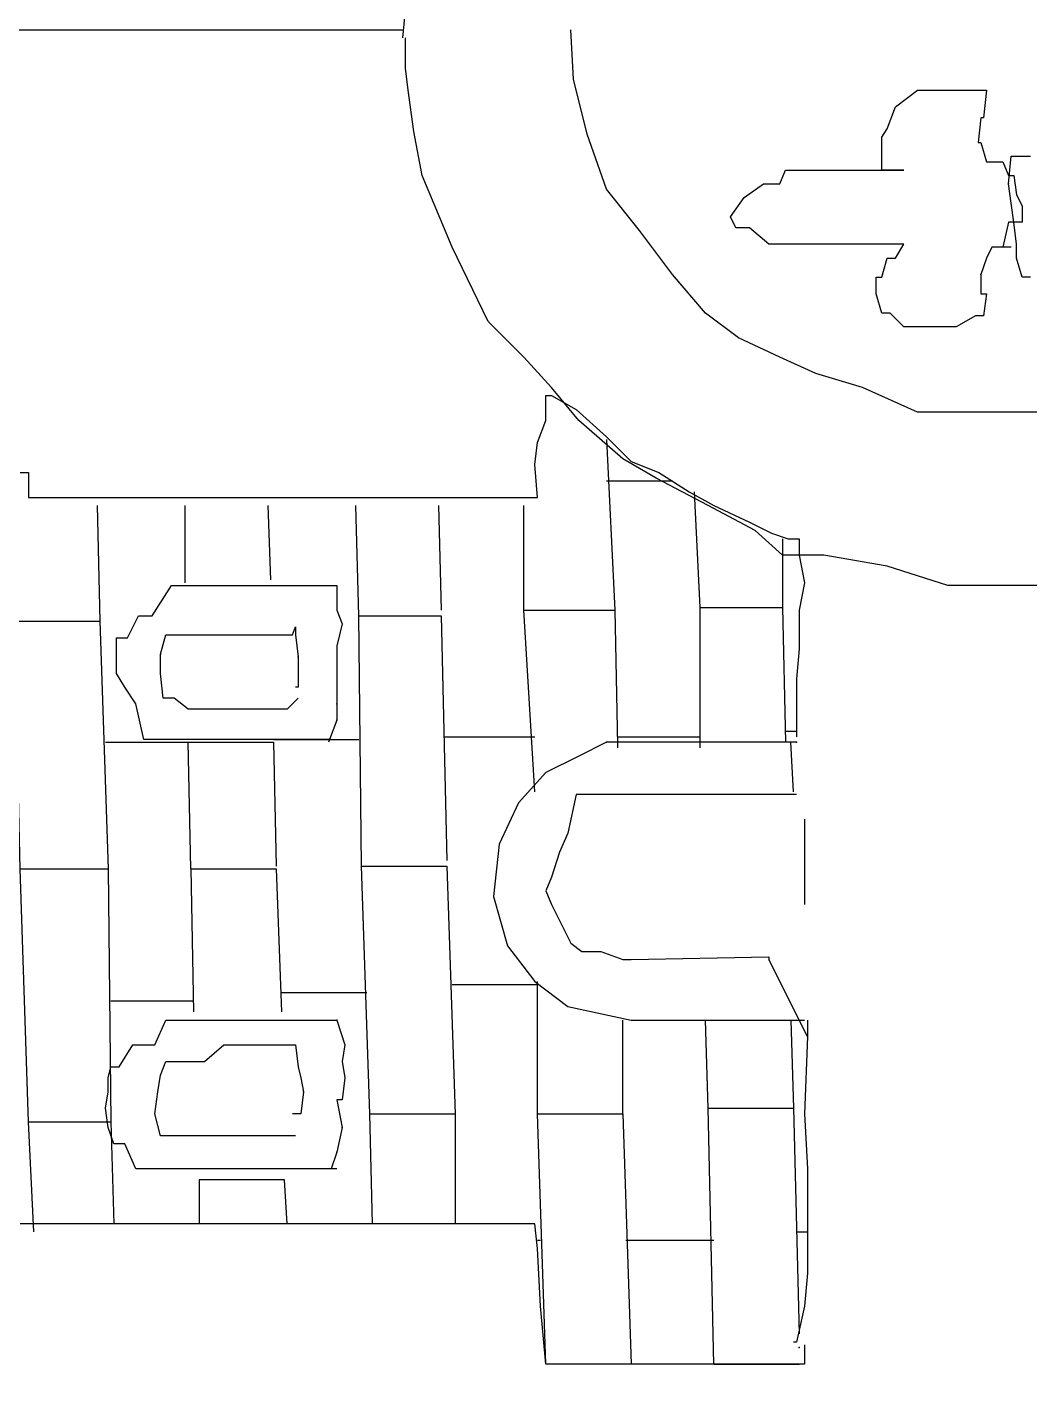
# Model space of a CAD drawing. Extents: x 730654 to 731244, y 4379381 to 4380408.
# Drawn here: x 730688.375 to 730692.015, y 4380237.29 to 4380242.19 of the extents above; entities that cross this region are included whole.
import ezdxf

# ---------------------------------------------------------------- set-up
doc = ezdxf.new("R2010")
doc.units = 0
doc.layers.get('0').update_dxf_attribs({"linetype": 'CONTINUOUS'})

msp = doc.modelspace()

# ---------------------------------------------------------------- linework, layer by layer
at = {"color": 0, "linetype": 'CONTINUOUS'}
for p, q in [((730689.74, 4380242.15), (730689.75, 4380242.25)), ((730689.74, 4380242.15), (730689.75, 4380242.25)), ((730688.19, 4380242.18), (730688.97, 4380242.18)), ((730688.19, 4380242.18), (730688.97, 4380242.18)), ((730688.97, 4380242.18), (730689.59, 4380242.18)), ((730688.97, 4380242.18), (730689.59, 4380242.18)), ((730689.59, 4380242.18), (730689.74, 4380242.18)), ((730689.59, 4380242.18), (730689.74, 4380242.18)), ((730690.36, 4380242), (730690.35, 4380242.18)), ((730690.36, 4380242), (730690.35, 4380242.18)), ((730689.75, 4380242.04), (730689.75, 4380242.15)), ((730689.75, 4380242.04), (730689.75, 4380242.15)), ((730689.76, 4380241.96), (730689.75, 4380242.04)), ((730689.76, 4380241.96), (730689.75, 4380242.04)), ((730689.78, 4380241.81), (730689.76, 4380241.96)), ((730689.78, 4380241.81), (730689.76, 4380241.96)), ((730690.41, 4380241.8), (730690.36, 4380242)), ((730690.41, 4380241.8), (730690.36, 4380242)), ((730691.53, 4380241.9), (730691.61, 4380241.96)), ((730691.53, 4380241.9), (730691.61, 4380241.96)), ((730691.61, 4380241.96), (730691.68, 4380241.96)), ((730691.61, 4380241.96), (730691.68, 4380241.96)), ((730691.68, 4380241.96), (730691.76, 4380241.96)), ((730691.68, 4380241.96), (730691.76, 4380241.96)), ((730691.76, 4380241.96), (730691.81, 4380241.96)), ((730691.76, 4380241.96), (730691.81, 4380241.96)), ((730691.81, 4380241.96), (730691.86, 4380241.96)), ((730691.81, 4380241.96), (730691.86, 4380241.96)), ((730691.86, 4380241.96), (730691.85, 4380241.86)), ((730691.86, 4380241.96), (730691.85, 4380241.86)), ((730691.5, 4380241.82), (730691.53, 4380241.9)), ((730691.5, 4380241.82), (730691.53, 4380241.9)), ((730691.84, 4380241.86), (730691.83, 4380241.77)), ((730691.84, 4380241.86), (730691.83, 4380241.77)), ((730691.85, 4380241.86), (730691.84, 4380241.86)), ((730691.85, 4380241.86), (730691.84, 4380241.86)), ((730689.81, 4380241.65), (730689.78, 4380241.81)), ((730689.81, 4380241.65), (730689.78, 4380241.81)), ((730691.48, 4380241.79), (730691.5, 4380241.82)), ((730691.48, 4380241.79), (730691.5, 4380241.82)), ((730690.48, 4380241.6), (730690.41, 4380241.8)), ((730690.48, 4380241.6), (730690.41, 4380241.8)), ((730691.48, 4380241.67), (730691.48, 4380241.79)), ((730691.48, 4380241.67), (730691.48, 4380241.79)), ((730691.83, 4380241.77), (730691.84, 4380241.77)), ((730691.83, 4380241.77), (730691.84, 4380241.77)), ((730691.84, 4380241.77), (730691.86, 4380241.7)), ((730691.84, 4380241.77), (730691.86, 4380241.7)), ((730691.94, 4380241.62), (730691.95, 4380241.72)), ((730691.94, 4380241.62), (730691.95, 4380241.72)), ((730691.95, 4380241.72), (730691.99, 4380241.72)), ((730691.95, 4380241.72), (730691.99, 4380241.72)), ((730691.99, 4380241.72), (730692.02, 4380241.72)), ((730691.99, 4380241.72), (730692.02, 4380241.72)), ((730691.11, 4380241.62), (730691.13, 4380241.67)), ((730691.11, 4380241.62), (730691.13, 4380241.67)), ((730691.13, 4380241.67), (730691.21, 4380241.67)), ((730691.13, 4380241.67), (730691.21, 4380241.67)), ((730691.21, 4380241.67), (730691.26, 4380241.67)), ((730691.21, 4380241.67), (730691.26, 4380241.67)), ((730691.26, 4380241.67), (730691.35, 4380241.67)), ((730691.26, 4380241.67), (730691.35, 4380241.67)), ((730691.35, 4380241.67), (730691.44, 4380241.67)), ((730691.35, 4380241.67), (730691.44, 4380241.67)), ((730691.44, 4380241.67), (730691.48, 4380241.67)), ((730691.44, 4380241.67), (730691.48, 4380241.67)), ((730691.48, 4380241.67), (730691.52, 4380241.67)), ((730691.52, 4380241.67), (730691.48, 4380241.67)), ((730691.48, 4380241.67), (730691.52, 4380241.67)), ((730691.52, 4380241.67), (730691.48, 4380241.67)), ((730691.52, 4380241.67), (730691.56, 4380241.67)), ((730691.56, 4380241.67), (730691.52, 4380241.67)), ((730691.52, 4380241.67), (730691.56, 4380241.67)), ((730691.56, 4380241.67), (730691.52, 4380241.67)), ((730691.86, 4380241.7), (730691.88, 4380241.7)), ((730691.86, 4380241.7), (730691.88, 4380241.7)), ((730691.88, 4380241.7), (730691.92, 4380241.7)), ((730691.88, 4380241.7), (730691.92, 4380241.7)), ((730691.92, 4380241.7), (730691.94, 4380241.65)), ((730691.92, 4380241.7), (730691.94, 4380241.65)), ((730689.92, 4380241.39), (730689.81, 4380241.65)), ((730689.92, 4380241.39), (730689.81, 4380241.65)), ((730690.98, 4380241.57), (730691.05, 4380241.62)), ((730690.98, 4380241.57), (730691.05, 4380241.62)), ((730691.05, 4380241.62), (730691.11, 4380241.62)), ((730691.05, 4380241.62), (730691.11, 4380241.62)), ((730691.94, 4380241.65), (730691.96, 4380241.65)), ((730691.94, 4380241.65), (730691.96, 4380241.65)), ((730691.95, 4380241.55), (730691.94, 4380241.62)), ((730691.95, 4380241.55), (730691.94, 4380241.62)), ((730691.96, 4380241.65), (730691.97, 4380241.58)), ((730691.96, 4380241.65), (730691.97, 4380241.58)), ((730690.6, 4380241.45), (730690.48, 4380241.6)), ((730690.6, 4380241.45), (730690.48, 4380241.6)), ((730690.93, 4380241.5), (730690.98, 4380241.57)), ((730690.93, 4380241.5), (730690.98, 4380241.57)), ((730691.97, 4380241.58), (730691.99, 4380241.54)), ((730691.97, 4380241.58), (730691.99, 4380241.54)), ((730691.96, 4380241.48), (730691.95, 4380241.55)), ((730691.96, 4380241.48), (730691.95, 4380241.55)), ((730691.99, 4380241.54), (730691.99, 4380241.48)), ((730691.99, 4380241.54), (730691.99, 4380241.48)), ((730690.95, 4380241.46), (730690.93, 4380241.5)), ((730690.95, 4380241.46), (730690.93, 4380241.5)), ((730691.94, 4380241.48), (730691.92, 4380241.39)), ((730691.94, 4380241.48), (730691.92, 4380241.39)), ((730691.96, 4380241.48), (730691.94, 4380241.48)), ((730691.96, 4380241.48), (730691.94, 4380241.48)), ((730691.97, 4380241.4), (730691.96, 4380241.48)), ((730691.99, 4380241.48), (730691.96, 4380241.48)), ((730691.97, 4380241.4), (730691.96, 4380241.48)), ((730691.99, 4380241.48), (730691.96, 4380241.48)), ((730690.72, 4380241.29), (730690.6, 4380241.45)), ((730690.72, 4380241.29), (730690.6, 4380241.45)), ((730691, 4380241.46), (730690.95, 4380241.46)), ((730691, 4380241.46), (730690.95, 4380241.46)), ((730691.07, 4380241.4), (730691, 4380241.46)), ((730691.07, 4380241.4), (730691, 4380241.46)), ((730690.05, 4380241.12), (730689.92, 4380241.39)), ((730690.05, 4380241.12), (730689.92, 4380241.39)), ((730691.17, 4380241.4), (730691.07, 4380241.4)), ((730691.17, 4380241.4), (730691.07, 4380241.4)), ((730691.26, 4380241.4), (730691.17, 4380241.4)), ((730691.26, 4380241.4), (730691.17, 4380241.4)), ((730691.33, 4380241.4), (730691.26, 4380241.4)), ((730691.33, 4380241.4), (730691.26, 4380241.4)), ((730691.38, 4380241.4), (730691.33, 4380241.4)), ((730691.38, 4380241.4), (730691.33, 4380241.4)), ((730691.44, 4380241.4), (730691.38, 4380241.4)), ((730691.44, 4380241.4), (730691.38, 4380241.4)), ((730691.51, 4380241.4), (730691.44, 4380241.4)), ((730691.51, 4380241.4), (730691.44, 4380241.4)), ((730691.56, 4380241.4), (730691.51, 4380241.4)), ((730691.56, 4380241.4), (730691.51, 4380241.4)), ((730691.53, 4380241.35), (730691.56, 4380241.4)), ((730691.53, 4380241.35), (730691.56, 4380241.4)), ((730691.88, 4380241.39), (730691.86, 4380241.35)), ((730691.88, 4380241.39), (730691.86, 4380241.35)), ((730691.92, 4380241.39), (730691.88, 4380241.39)), ((730691.92, 4380241.39), (730691.88, 4380241.39)), ((730691.95, 4380241.39), (730691.92, 4380241.39)), ((730691.95, 4380241.39), (730691.92, 4380241.39)), ((730691.97, 4380241.35), (730691.97, 4380241.4)), ((730691.97, 4380241.35), (730691.97, 4380241.4)), ((730691.48, 4380241.28), (730691.5, 4380241.35)), ((730691.48, 4380241.28), (730691.5, 4380241.35)), ((730691.5, 4380241.35), (730691.53, 4380241.35)), ((730691.5, 4380241.35), (730691.53, 4380241.35)), ((730691.86, 4380241.35), (730691.84, 4380241.29)), ((730691.86, 4380241.35), (730691.84, 4380241.29)), ((730691.99, 4380241.28), (730691.97, 4380241.35)), ((730691.99, 4380241.28), (730691.97, 4380241.35)), ((730690.84, 4380241.15), (730690.72, 4380241.29)), ((730690.84, 4380241.15), (730690.72, 4380241.29)), ((730691.46, 4380241.22), (730691.46, 4380241.28)), ((730691.46, 4380241.28), (730691.48, 4380241.28)), ((730691.46, 4380241.22), (730691.46, 4380241.28)), ((730691.46, 4380241.28), (730691.48, 4380241.28)), ((730691.84, 4380241.29), (730691.84, 4380241.22)), ((730691.84, 4380241.29), (730691.84, 4380241.22)), ((730692.02, 4380241.28), (730691.99, 4380241.28)), ((730692.02, 4380241.28), (730691.99, 4380241.28)), ((730691.48, 4380241.15), (730691.46, 4380241.22)), ((730691.48, 4380241.15), (730691.46, 4380241.22)), ((730691.84, 4380241.22), (730691.86, 4380241.22)), ((730691.84, 4380241.22), (730691.86, 4380241.22)), ((730691.86, 4380241.22), (730691.85, 4380241.14)), ((730691.86, 4380241.22), (730691.85, 4380241.14)), ((730690.96, 4380241.06), (730690.84, 4380241.15)), ((730690.96, 4380241.06), (730690.84, 4380241.15)), ((730691.51, 4380241.15), (730691.48, 4380241.15)), ((730691.51, 4380241.15), (730691.48, 4380241.15)), ((730691.56, 4380241.1), (730691.51, 4380241.15)), ((730691.56, 4380241.1), (730691.51, 4380241.15)), ((730691.82, 4380241.14), (730691.75, 4380241.1)), ((730691.82, 4380241.14), (730691.75, 4380241.1)), ((730691.85, 4380241.14), (730691.82, 4380241.14)), ((730691.85, 4380241.14), (730691.82, 4380241.14)), ((730690.18, 4380240.99), (730690.05, 4380241.12)), ((730690.18, 4380240.99), (730690.05, 4380241.12)), ((730691.62, 4380241.1), (730691.56, 4380241.1)), ((730691.62, 4380241.1), (730691.56, 4380241.1)), ((730691.67, 4380241.1), (730691.62, 4380241.1)), ((730691.67, 4380241.1), (730691.62, 4380241.1)), ((730691.75, 4380241.1), (730691.67, 4380241.1)), ((730691.75, 4380241.1), (730691.67, 4380241.1)), ((730691.11, 4380240.99), (730690.96, 4380241.06)), ((730691.11, 4380240.99), (730690.96, 4380241.06)), ((730690.28, 4380240.88), (730690.18, 4380240.99)), ((730690.28, 4380240.88), (730690.18, 4380240.99)), ((730691.24, 4380240.93), (730691.11, 4380240.99)), ((730691.24, 4380240.93), (730691.11, 4380240.99)), ((730691.41, 4380240.88), (730691.24, 4380240.93)), ((730691.41, 4380240.88), (730691.24, 4380240.93)), ((730690.38, 4380240.76), (730690.28, 4380240.88)), ((730690.38, 4380240.76), (730690.28, 4380240.88)), ((730691.61, 4380240.79), (730691.41, 4380240.88)), ((730691.61, 4380240.79), (730691.41, 4380240.88)), ((730690.26, 4380240.8), (730690.26, 4380240.85)), ((730690.26, 4380240.85), (730690.28, 4380240.85)), ((730690.26, 4380240.8), (730690.26, 4380240.85)), ((730690.26, 4380240.85), (730690.28, 4380240.85)), ((730690.28, 4380240.85), (730690.37, 4380240.8)), ((730690.28, 4380240.85), (730690.37, 4380240.8)), ((730690.26, 4380240.76), (730690.26, 4380240.8)), ((730690.26, 4380240.76), (730690.26, 4380240.8)), ((730690.37, 4380240.8), (730690.48, 4380240.7)), ((730690.37, 4380240.8), (730690.48, 4380240.7)), ((730691.81, 4380240.79), (730691.61, 4380240.79)), ((730691.81, 4380240.79), (730691.61, 4380240.79)), ((730692, 4380240.79), (730691.81, 4380240.79)), ((730692, 4380240.79), (730691.81, 4380240.79)), ((730692.2, 4380240.79), (730692, 4380240.79)), ((730692.2, 4380240.79), (730692, 4380240.79)), ((730690.23, 4380240.68), (730690.26, 4380240.76)), ((730690.23, 4380240.68), (730690.26, 4380240.76)), ((730690.54, 4380240.62), (730690.38, 4380240.76)), ((730690.54, 4380240.62), (730690.38, 4380240.76)), ((730690.48, 4380240.7), (730690.57, 4380240.61)), ((730690.48, 4380240.7), (730690.57, 4380240.61)), ((730690.48, 4380240.69), (730690.51, 4380240.07)), ((730690.48, 4380240.69), (730690.51, 4380240.07)), ((730690.22, 4380240.6), (730690.23, 4380240.68)), ((730690.22, 4380240.6), (730690.23, 4380240.68)), ((730690.23, 4380240.48), (730690.22, 4380240.6)), ((730690.23, 4380240.48), (730690.22, 4380240.6)), ((730690.66, 4380240.55), (730690.54, 4380240.62)), ((730690.66, 4380240.55), (730690.54, 4380240.62)), ((730690.57, 4380240.61), (730690.67, 4380240.57)), ((730690.57, 4380240.61), (730690.67, 4380240.57)), ((730688.35, 4380240.57), (730688.38, 4380240.57)), ((730688.35, 4380240.57), (730688.38, 4380240.57)), ((730688.38, 4380240.57), (730688.38, 4380240.48)), ((730688.38, 4380240.57), (730688.38, 4380240.48)), ((730690.48, 4380240.54), (730690.72, 4380240.54)), ((730690.48, 4380240.54), (730690.72, 4380240.54)), ((730690.85, 4380240.45), (730690.66, 4380240.55)), ((730690.85, 4380240.45), (730690.66, 4380240.55)), ((730690.67, 4380240.57), (730690.78, 4380240.5)), ((730690.67, 4380240.57), (730690.78, 4380240.5)), ((730690.78, 4380240.5), (730690.87, 4380240.45)), ((730690.78, 4380240.5), (730690.87, 4380240.45)), ((730690.82, 4380240.08), (730690.8, 4380240.5)), ((730690.82, 4380240.08), (730690.8, 4380240.5)), ((730688.38, 4380240.48), (730688.43, 4380240.48)), ((730688.38, 4380240.48), (730688.43, 4380240.48)), ((730688.43, 4380240.48), (730688.57, 4380240.48)), ((730688.43, 4380240.48), (730688.57, 4380240.48)), ((730688.57, 4380240.48), (730688.87, 4380240.48)), ((730688.57, 4380240.48), (730688.87, 4380240.48)), ((730688.63, 4380240.45), (730688.64, 4380240.03)), ((730688.63, 4380240.45), (730688.64, 4380240.03)), ((730688.87, 4380240.48), (730689.14, 4380240.48)), ((730688.87, 4380240.48), (730689.14, 4380240.48)), ((730688.95, 4380240.17), (730688.95, 4380240.45)), ((730688.95, 4380240.17), (730688.95, 4380240.45)), ((730689.14, 4380240.48), (730689.31, 4380240.48)), ((730689.14, 4380240.48), (730689.31, 4380240.48)), ((730689.25, 4380240.45), (730689.26, 4380240.18)), ((730689.25, 4380240.45), (730689.26, 4380240.18)), ((730689.31, 4380240.48), (730689.47, 4380240.48)), ((730689.31, 4380240.48), (730689.47, 4380240.48)), ((730689.47, 4380240.48), (730689.62, 4380240.48)), ((730689.47, 4380240.48), (730689.62, 4380240.48)), ((730689.58, 4380240.05), (730689.57, 4380240.45)), ((730689.58, 4380240.05), (730689.57, 4380240.45)), ((730689.62, 4380240.48), (730689.81, 4380240.48)), ((730689.62, 4380240.48), (730689.81, 4380240.48)), ((730689.81, 4380240.48), (730689.95, 4380240.48)), ((730689.81, 4380240.48), (730689.95, 4380240.48)), ((730689.87, 4380240.45), (730689.88, 4380240.07)), ((730689.87, 4380240.45), (730689.88, 4380240.07)), ((730689.95, 4380240.48), (730690.09, 4380240.48)), ((730689.95, 4380240.48), (730690.09, 4380240.48)), ((730690.09, 4380240.48), (730690.15, 4380240.48)), ((730690.09, 4380240.48), (730690.15, 4380240.48)), ((730690.15, 4380240.48), (730690.21, 4380240.48)), ((730690.15, 4380240.48), (730690.21, 4380240.48)), ((730690.18, 4380240.07), (730690.18, 4380240.45)), ((730690.18, 4380240.07), (730690.18, 4380240.45)), ((730690.21, 4380240.48), (730690.23, 4380240.48)), ((730690.21, 4380240.48), (730690.23, 4380240.48)), ((730691.02, 4380240.36), (730690.85, 4380240.45)), ((730691.02, 4380240.36), (730690.85, 4380240.45)), ((730690.87, 4380240.45), (730691, 4380240.39)), ((730690.87, 4380240.45), (730691, 4380240.39)), ((730691, 4380240.39), (730691.08, 4380240.35)), ((730691, 4380240.39), (730691.08, 4380240.35)), ((730691.12, 4380240.27), (730691.02, 4380240.36)), ((730691.12, 4380240.27), (730691.02, 4380240.36)), ((730691.08, 4380240.35), (730691.14, 4380240.33)), ((730691.08, 4380240.35), (730691.14, 4380240.33)), ((730691.12, 4380240.33), (730691.12, 4380240.08)), ((730691.12, 4380240.33), (730691.12, 4380240.08)), ((730691.14, 4380240.33), (730691.18, 4380240.33)), ((730691.14, 4380240.33), (730691.18, 4380240.33)), ((730691.18, 4380240.33), (730691.18, 4380240.27)), ((730691.18, 4380240.33), (730691.18, 4380240.27)), ((730691.27, 4380240.27), (730691.12, 4380240.27)), ((730691.27, 4380240.27), (730691.12, 4380240.27)), ((730691.18, 4380240.27), (730691.2, 4380240.17)), ((730691.18, 4380240.27), (730691.2, 4380240.17)), ((730691.5, 4380240.23), (730691.27, 4380240.27)), ((730691.5, 4380240.23), (730691.27, 4380240.27)), ((730691.72, 4380240.16), (730691.5, 4380240.23)), ((730691.72, 4380240.16), (730691.5, 4380240.23)), ((730688.83, 4380240.05), (730688.9, 4380240.16)), ((730688.83, 4380240.05), (730688.9, 4380240.16)), ((730688.9, 4380240.16), (730688.96, 4380240.16)), ((730688.9, 4380240.16), (730688.96, 4380240.16)), ((730688.96, 4380240.16), (730689.03, 4380240.16)), ((730688.96, 4380240.16), (730689.03, 4380240.16)), ((730689.03, 4380240.16), (730689.1, 4380240.16)), ((730689.03, 4380240.16), (730689.1, 4380240.16)), ((730689.1, 4380240.16), (730689.19, 4380240.16)), ((730689.1, 4380240.16), (730689.19, 4380240.16)), ((730689.19, 4380240.16), (730689.28, 4380240.16)), ((730689.19, 4380240.16), (730689.28, 4380240.16)), ((730689.28, 4380240.16), (730689.34, 4380240.16)), ((730689.28, 4380240.16), (730689.34, 4380240.16)), ((730689.34, 4380240.16), (730689.39, 4380240.16)), ((730689.34, 4380240.16), (730689.39, 4380240.16)), ((730689.39, 4380240.16), (730689.44, 4380240.16)), ((730689.39, 4380240.16), (730689.44, 4380240.16)), ((730689.44, 4380240.16), (730689.47, 4380240.16)), ((730689.44, 4380240.16), (730689.47, 4380240.16)), ((730689.47, 4380240.16), (730689.5, 4380240.16)), ((730689.47, 4380240.16), (730689.5, 4380240.16)), ((730689.5, 4380240.16), (730689.5, 4380240.07)), ((730689.5, 4380240.16), (730689.5, 4380240.07)), ((730691.2, 4380240.17), (730691.18, 4380240.07)), ((730691.2, 4380240.17), (730691.18, 4380240.07)), ((730691.92, 4380240.16), (730691.72, 4380240.16)), ((730691.92, 4380240.16), (730691.72, 4380240.16)), ((730692.14, 4380240.16), (730691.92, 4380240.16)), ((730692.14, 4380240.16), (730691.92, 4380240.16)), ((730688.74, 4380239.97), (730688.78, 4380240.05)), ((730688.74, 4380239.97), (730688.78, 4380240.05)), ((730688.78, 4380240.05), (730688.83, 4380240.05)), ((730688.78, 4380240.05), (730688.83, 4380240.05)), ((730689.5, 4380240.07), (730689.52, 4380240.02)), ((730689.5, 4380240.07), (730689.52, 4380240.02)), ((730691.18, 4380240.07), (730691.18, 4380239.93)), ((730691.18, 4380240.07), (730691.18, 4380239.93)), ((730689.34, 4380239.98), (730689.35, 4380240.01)), ((730689.34, 4380239.98), (730689.35, 4380240.01)), ((730689.35, 4380240.01), (730689.35, 4380239.98)), ((730689.35, 4380240.01), (730689.35, 4380239.98)), ((730689.52, 4380240.02), (730689.5, 4380239.94)), ((730689.52, 4380240.02), (730689.5, 4380239.94)), ((730688.7, 4380239.92), (730688.7, 4380239.97)), ((730688.7, 4380239.97), (730688.74, 4380239.97)), ((730688.7, 4380239.92), (730688.7, 4380239.97)), ((730688.7, 4380239.97), (730688.74, 4380239.97)), ((730688.86, 4380239.91), (730688.88, 4380239.98)), ((730688.86, 4380239.91), (730688.88, 4380239.98)), ((730688.88, 4380239.98), (730688.91, 4380239.98)), ((730688.88, 4380239.98), (730688.91, 4380239.98)), ((730688.91, 4380239.98), (730688.96, 4380239.98)), ((730688.91, 4380239.98), (730688.96, 4380239.98)), ((730688.96, 4380239.98), (730689.04, 4380239.98)), ((730688.96, 4380239.98), (730689.04, 4380239.98)), ((730689.04, 4380239.98), (730689.14, 4380239.98)), ((730689.04, 4380239.98), (730689.14, 4380239.98)), ((730689.14, 4380239.98), (730689.2, 4380239.98)), ((730689.14, 4380239.98), (730689.2, 4380239.98)), ((730689.2, 4380239.98), (730689.25, 4380239.98)), ((730689.2, 4380239.98), (730689.25, 4380239.98)), ((730689.25, 4380239.98), (730689.31, 4380239.98)), ((730689.25, 4380239.98), (730689.31, 4380239.98)), ((730689.31, 4380239.98), (730689.34, 4380239.98)), ((730689.31, 4380239.98), (730689.34, 4380239.98)), ((730689.35, 4380239.98), (730689.36, 4380239.9)), ((730689.35, 4380239.98), (730689.36, 4380239.9)), ((730688.7, 4380239.84), (730688.7, 4380239.92)), ((730688.7, 4380239.84), (730688.7, 4380239.92)), ((730688.86, 4380239.84), (730688.86, 4380239.91)), ((730688.86, 4380239.84), (730688.86, 4380239.91)), ((730689.36, 4380239.9), (730689.36, 4380239.79)), ((730689.36, 4380239.9), (730689.36, 4380239.79)), ((730689.5, 4380239.94), (730689.5, 4380239.9)), ((730689.5, 4380239.94), (730689.5, 4380239.9)), ((730689.5, 4380239.9), (730689.5, 4380239.83)), ((730689.5, 4380239.9), (730689.5, 4380239.83)), ((730691.18, 4380239.93), (730691.17, 4380239.82)), ((730691.18, 4380239.93), (730691.17, 4380239.82)), ((730688.73, 4380239.79), (730688.7, 4380239.84)), ((730688.73, 4380239.79), (730688.7, 4380239.84)), ((730688.87, 4380239.75), (730688.86, 4380239.84)), ((730688.87, 4380239.75), (730688.86, 4380239.84)), ((730689.5, 4380239.83), (730689.5, 4380239.79)), ((730689.5, 4380239.83), (730689.5, 4380239.79)), ((730691.17, 4380239.82), (730691.17, 4380239.71)), ((730691.17, 4380239.82), (730691.17, 4380239.71)), ((730688.77, 4380239.73), (730688.73, 4380239.79)), ((730688.77, 4380239.73), (730688.73, 4380239.79)), ((730689.36, 4380239.79), (730689.35, 4380239.79)), ((730689.36, 4380239.79), (730689.35, 4380239.79)), ((730689.5, 4380239.79), (730689.5, 4380239.73)), ((730689.5, 4380239.79), (730689.5, 4380239.73)), ((730688.8, 4380239.6), (730688.77, 4380239.73)), ((730688.8, 4380239.6), (730688.77, 4380239.73)), ((730688.91, 4380239.75), (730688.87, 4380239.75)), ((730688.91, 4380239.75), (730688.87, 4380239.75)), ((730688.96, 4380239.71), (730688.91, 4380239.75)), ((730688.96, 4380239.71), (730688.91, 4380239.75)), ((730689.02, 4380239.71), (730688.96, 4380239.71)), ((730689.02, 4380239.71), (730688.96, 4380239.71)), ((730689.05, 4380239.71), (730689.02, 4380239.71)), ((730689.05, 4380239.71), (730689.02, 4380239.71)), ((730689.11, 4380239.71), (730689.05, 4380239.71)), ((730689.11, 4380239.71), (730689.05, 4380239.71)), ((730689.19, 4380239.71), (730689.11, 4380239.71)), ((730689.19, 4380239.71), (730689.11, 4380239.71)), ((730689.27, 4380239.71), (730689.19, 4380239.71)), ((730689.27, 4380239.71), (730689.19, 4380239.71)), ((730689.32, 4380239.71), (730689.27, 4380239.71)), ((730689.32, 4380239.71), (730689.27, 4380239.71)), ((730689.36, 4380239.75), (730689.32, 4380239.71)), ((730689.36, 4380239.75), (730689.32, 4380239.71)), ((730689.5, 4380239.73), (730689.5, 4380239.67)), ((730689.5, 4380239.73), (730689.5, 4380239.67)), ((730691.17, 4380239.71), (730691.17, 4380239.62)), ((730691.17, 4380239.71), (730691.17, 4380239.62)), ((730689.5, 4380239.67), (730689.47, 4380239.59)), ((730689.5, 4380239.67), (730689.47, 4380239.59)), ((730689.89, 4380239.61), (730690.22, 4380239.61)), ((730689.89, 4380239.61), (730690.22, 4380239.61)), ((730690.52, 4380239.61), (730690.82, 4380239.61)), ((730690.52, 4380239.61), (730690.82, 4380239.61)), ((730691.13, 4380239.63), (730691.17, 4380239.63)), ((730691.13, 4380239.63), (730691.17, 4380239.63)), ((730691.17, 4380239.62), (730691.17, 4380239.61)), ((730691.17, 4380239.62), (730691.17, 4380239.61)), ((730688.66, 4380239.59), (730688.96, 4380239.59)), ((730688.66, 4380239.59), (730688.96, 4380239.59)), ((730688.86, 4380239.6), (730688.8, 4380239.6)), ((730688.86, 4380239.6), (730688.8, 4380239.6)), ((730688.88, 4380239.6), (730688.86, 4380239.6)), ((730688.88, 4380239.6), (730688.86, 4380239.6)), ((730688.98, 4380239.6), (730688.88, 4380239.6)), ((730688.98, 4380239.6), (730688.88, 4380239.6)), ((730689.09, 4380239.6), (730688.98, 4380239.6)), ((730689.09, 4380239.6), (730688.98, 4380239.6)), ((730689.16, 4380239.6), (730689.09, 4380239.6)), ((730689.16, 4380239.6), (730689.09, 4380239.6)), ((730689.24, 4380239.6), (730689.16, 4380239.6)), ((730689.24, 4380239.6), (730689.16, 4380239.6)), ((730689.38, 4380239.6), (730689.24, 4380239.6)), ((730689.38, 4380239.6), (730689.24, 4380239.6)), ((730689.27, 4380239.6), (730689.58, 4380239.6)), ((730689.27, 4380239.6), (730689.58, 4380239.6)), ((730689.48, 4380239.6), (730689.38, 4380239.6)), ((730689.48, 4380239.6), (730689.38, 4380239.6)), ((730690.48, 4380239.59), (730690.38, 4380239.54)), ((730690.48, 4380239.59), (730690.38, 4380239.54)), ((730690.52, 4380239.59), (730690.48, 4380239.59)), ((730690.52, 4380239.59), (730690.48, 4380239.59)), ((730691.17, 4380239.59), (730690.52, 4380239.59)), ((730691.17, 4380239.59), (730690.52, 4380239.59)), ((730691.16, 4380239.41), (730691.15, 4380239.59)), ((730691.16, 4380239.41), (730691.15, 4380239.59)), ((730690.38, 4380239.54), (730690.26, 4380239.48)), ((730690.38, 4380239.54), (730690.26, 4380239.48)), ((730690.26, 4380239.48), (730690.16, 4380239.37)), ((730690.26, 4380239.48), (730690.16, 4380239.37)), ((730690.16, 4380239.37), (730690.09, 4380239.22)), ((730690.16, 4380239.37), (730690.09, 4380239.22)), ((730690.37, 4380239.4), (730690.34, 4380239.26)), ((730690.37, 4380239.4), (730690.34, 4380239.26)), ((730690.42, 4380239.4), (730690.37, 4380239.4)), ((730690.42, 4380239.4), (730690.37, 4380239.4)), ((730690.46, 4380239.4), (730690.42, 4380239.4)), ((730690.46, 4380239.4), (730690.42, 4380239.4)), ((730690.52, 4380239.4), (730690.46, 4380239.4)), ((730690.52, 4380239.4), (730690.46, 4380239.4)), ((730691.17, 4380239.4), (730690.52, 4380239.4)), ((730691.17, 4380239.4), (730690.52, 4380239.4)), ((730691.2, 4380239.31), (730691.2, 4380239.23)), ((730691.2, 4380239.31), (730691.2, 4380239.23)), ((730690.09, 4380239.22), (730690.07, 4380239.03)), ((730690.09, 4380239.22), (730690.07, 4380239.03)), ((730690.34, 4380239.26), (730690.31, 4380239.19)), ((730690.34, 4380239.26), (730690.31, 4380239.19)), ((730691.2, 4380239.23), (730691.2, 4380239.05)), ((730691.2, 4380239.23), (730691.2, 4380239.05)), ((730690.31, 4380239.19), (730690.28, 4380239.1)), ((730690.31, 4380239.19), (730690.28, 4380239.1)), ((730688.97, 4380239.13), (730688.98, 4380238.61)), ((730688.97, 4380239.13), (730688.98, 4380238.61)), ((730690.28, 4380239.1), (730690.26, 4380239.05)), ((730690.28, 4380239.1), (730690.26, 4380239.05)), ((730690.07, 4380239.03), (730690.12, 4380238.85)), ((730690.07, 4380239.03), (730690.12, 4380238.85)), ((730690.26, 4380239.05), (730690.28, 4380239)), ((730690.26, 4380239.05), (730690.28, 4380239)), ((730691.2, 4380239.05), (730691.2, 4380239)), ((730691.2, 4380239.05), (730691.2, 4380239)), ((730690.28, 4380239), (730690.32, 4380238.92)), ((730690.28, 4380239), (730690.32, 4380238.92)), ((730690.32, 4380238.92), (730690.35, 4380238.86)), ((730690.32, 4380238.92), (730690.35, 4380238.86)), ((730690.12, 4380238.85), (730690.22, 4380238.72)), ((730690.12, 4380238.85), (730690.22, 4380238.72)), ((730690.35, 4380238.86), (730690.39, 4380238.83)), ((730690.35, 4380238.86), (730690.39, 4380238.83)), ((730690.39, 4380238.83), (730690.46, 4380238.83)), ((730690.39, 4380238.83), (730690.46, 4380238.83)), ((730690.46, 4380238.83), (730690.54, 4380238.8)), ((730690.46, 4380238.83), (730690.54, 4380238.8)), ((730690.54, 4380238.8), (730690.57, 4380238.8)), ((730690.54, 4380238.8), (730690.57, 4380238.8)), ((730690.57, 4380238.8), (730691.07, 4380238.81)), ((730690.57, 4380238.8), (730691.07, 4380238.81)), ((730691.07, 4380238.81), (730691.07, 4380238.8)), ((730691.07, 4380238.81), (730691.07, 4380238.8)), ((730691.21, 4380238.52), (730691.07, 4380238.8)), ((730691.21, 4380238.52), (730691.07, 4380238.8)), ((730689.3, 4380238.68), (730689.61, 4380238.68)), ((730689.3, 4380238.68), (730689.61, 4380238.68)), ((730689.92, 4380238.71), (730690.23, 4380238.71)), ((730689.92, 4380238.71), (730690.23, 4380238.71)), ((730690.22, 4380238.72), (730690.34, 4380238.63)), ((730690.22, 4380238.72), (730690.34, 4380238.63)), ((730690.23, 4380238.24), (730690.23, 4380238.72)), ((730690.23, 4380238.24), (730690.23, 4380238.72)), ((730688.68, 4380238.65), (730688.98, 4380238.65)), ((730688.68, 4380238.65), (730688.98, 4380238.65)), ((730690.34, 4380238.63), (730690.57, 4380238.58)), ((730690.34, 4380238.63), (730690.57, 4380238.58)), ((730688.84, 4380238.49), (730688.88, 4380238.58)), ((730688.84, 4380238.49), (730688.88, 4380238.58)), ((730688.88, 4380238.58), (730688.97, 4380238.58)), ((730688.88, 4380238.58), (730688.97, 4380238.58)), ((730688.97, 4380238.58), (730689.07, 4380238.58)), ((730688.97, 4380238.58), (730689.07, 4380238.58)), ((730689.07, 4380238.58), (730689.14, 4380238.58)), ((730689.07, 4380238.58), (730689.14, 4380238.58)), ((730689.14, 4380238.58), (730689.17, 4380238.58)), ((730689.14, 4380238.58), (730689.17, 4380238.58)), ((730689.17, 4380238.58), (730689.26, 4380238.58)), ((730689.17, 4380238.58), (730689.26, 4380238.58)), ((730689.26, 4380238.58), (730689.3, 4380238.58)), ((730689.26, 4380238.58), (730689.3, 4380238.58)), ((730689.3, 4380238.58), (730689.36, 4380238.58)), ((730689.3, 4380238.58), (730689.36, 4380238.58)), ((730689.36, 4380238.58), (730689.41, 4380238.58)), ((730689.36, 4380238.58), (730689.41, 4380238.58)), ((730689.41, 4380238.58), (730689.44, 4380238.58)), ((730689.41, 4380238.58), (730689.44, 4380238.58)), ((730689.44, 4380238.58), (730689.5, 4380238.58)), ((730689.44, 4380238.58), (730689.5, 4380238.58)), ((730689.5, 4380238.58), (730689.53, 4380238.49)), ((730689.5, 4380238.58), (730689.53, 4380238.49)), ((730690.54, 4380238.24), (730690.54, 4380238.58)), ((730690.54, 4380238.24), (730690.54, 4380238.58)), ((730690.57, 4380238.58), (730691.2, 4380238.58)), ((730690.57, 4380238.58), (730691.2, 4380238.58)), ((730690.85, 4380238.26), (730690.84, 4380238.58)), ((730690.85, 4380238.26), (730690.84, 4380238.58)), ((730691.15, 4380238.58), (730691.16, 4380238.26)), ((730691.15, 4380238.58), (730691.16, 4380238.26)), ((730691.21, 4380238.58), (730691.21, 4380238.52)), ((730691.21, 4380238.58), (730691.21, 4380238.52)), ((730688.71, 4380238.41), (730688.76, 4380238.49)), ((730688.71, 4380238.41), (730688.76, 4380238.49)), ((730688.76, 4380238.49), (730688.8, 4380238.49)), ((730688.76, 4380238.49), (730688.8, 4380238.49)), ((730688.8, 4380238.49), (730688.84, 4380238.49)), ((730688.8, 4380238.49), (730688.84, 4380238.49)), ((730689.02, 4380238.43), (730689.09, 4380238.49)), ((730689.02, 4380238.43), (730689.09, 4380238.49)), ((730689.09, 4380238.49), (730689.16, 4380238.49)), ((730689.09, 4380238.49), (730689.16, 4380238.49)), ((730689.16, 4380238.49), (730689.22, 4380238.49)), ((730689.16, 4380238.49), (730689.22, 4380238.49)), ((730689.22, 4380238.49), (730689.26, 4380238.49)), ((730689.22, 4380238.49), (730689.26, 4380238.49)), ((730689.26, 4380238.49), (730689.3, 4380238.49)), ((730689.26, 4380238.49), (730689.3, 4380238.49)), ((730689.3, 4380238.49), (730689.35, 4380238.49)), ((730689.3, 4380238.49), (730689.35, 4380238.49)), ((730689.35, 4380238.49), (730689.36, 4380238.41)), ((730689.35, 4380238.49), (730689.36, 4380238.41)), ((730689.53, 4380238.49), (730689.52, 4380238.43)), ((730689.53, 4380238.49), (730689.52, 4380238.43)), ((730691.21, 4380238.52), (730691.2, 4380238.24)), ((730691.21, 4380238.52), (730691.2, 4380238.24)), ((730688.86, 4380238.38), (730688.88, 4380238.43)), ((730688.86, 4380238.38), (730688.88, 4380238.43)), ((730688.88, 4380238.43), (730688.95, 4380238.43)), ((730688.88, 4380238.43), (730688.95, 4380238.43)), ((730688.95, 4380238.43), (730689.02, 4380238.43)), ((730688.95, 4380238.43), (730689.02, 4380238.43)), ((730689.52, 4380238.43), (730689.53, 4380238.37)), ((730689.52, 4380238.43), (730689.53, 4380238.37)), ((730688.67, 4380238.37), (730688.68, 4380238.41)), ((730688.67, 4380238.37), (730688.68, 4380238.41)), ((730688.68, 4380238.41), (730688.71, 4380238.41)), ((730688.68, 4380238.41), (730688.71, 4380238.41)), ((730688.85, 4380238.32), (730688.86, 4380238.38)), ((730688.85, 4380238.32), (730688.86, 4380238.38)), ((730689.36, 4380238.41), (730689.37, 4380238.37)), ((730689.36, 4380238.41), (730689.37, 4380238.37)), ((730688.67, 4380238.32), (730688.67, 4380238.37)), ((730688.67, 4380238.32), (730688.67, 4380238.37)), ((730689.37, 4380238.37), (730689.38, 4380238.32)), ((730689.37, 4380238.37), (730689.38, 4380238.32)), ((730689.53, 4380238.37), (730689.52, 4380238.29)), ((730689.53, 4380238.37), (730689.52, 4380238.29)), ((730688.66, 4380238.26), (730688.67, 4380238.32)), ((730688.66, 4380238.26), (730688.67, 4380238.32)), ((730688.84, 4380238.24), (730688.85, 4380238.32)), ((730688.84, 4380238.24), (730688.85, 4380238.32)), ((730689.38, 4380238.32), (730689.37, 4380238.24)), ((730689.38, 4380238.32), (730689.37, 4380238.24)), ((730689.52, 4380238.29), (730689.5, 4380238.29)), ((730689.5, 4380238.29), (730689.52, 4380238.19)), ((730689.52, 4380238.29), (730689.5, 4380238.29)), ((730689.5, 4380238.29), (730689.52, 4380238.19)), ((730688.67, 4380238.19), (730688.66, 4380238.26)), ((730688.67, 4380238.19), (730688.66, 4380238.26)), ((730688.86, 4380238.16), (730688.84, 4380238.24)), ((730688.86, 4380238.16), (730688.84, 4380238.24)), ((730689.35, 4380238.24), (730689.34, 4380238.24)), ((730689.35, 4380238.24), (730689.34, 4380238.24)), ((730689.37, 4380238.24), (730689.35, 4380238.24)), ((730689.37, 4380238.24), (730689.35, 4380238.24)), ((730691.2, 4380238.24), (730691.21, 4380238.04)), ((730691.2, 4380238.24), (730691.21, 4380238.04)), ((730688.69, 4380238.13), (730688.67, 4380238.19)), ((730688.69, 4380238.13), (730688.67, 4380238.19)), ((730689.52, 4380238.19), (730689.5, 4380238.1)), ((730689.52, 4380238.19), (730689.5, 4380238.1)), ((730688.88, 4380238.16), (730688.86, 4380238.16)), ((730688.88, 4380238.16), (730688.86, 4380238.16)), ((730688.94, 4380238.16), (730688.88, 4380238.16)), ((730688.94, 4380238.16), (730688.88, 4380238.16)), ((730689, 4380238.16), (730688.94, 4380238.16)), ((730689, 4380238.16), (730688.94, 4380238.16)), ((730689.08, 4380238.16), (730689, 4380238.16)), ((730689.08, 4380238.16), (730689, 4380238.16)), ((730689.16, 4380238.16), (730689.08, 4380238.16)), ((730689.16, 4380238.16), (730689.08, 4380238.16)), ((730689.22, 4380238.16), (730689.16, 4380238.16)), ((730689.22, 4380238.16), (730689.16, 4380238.16)), ((730689.29, 4380238.16), (730689.22, 4380238.16)), ((730689.29, 4380238.16), (730689.22, 4380238.16)), ((730689.35, 4380238.16), (730689.29, 4380238.16)), ((730689.35, 4380238.16), (730689.29, 4380238.16)), ((730688.73, 4380238.13), (730688.69, 4380238.13)), ((730688.73, 4380238.13), (730688.69, 4380238.13)), ((730688.77, 4380238.04), (730688.73, 4380238.13)), ((730688.77, 4380238.04), (730688.73, 4380238.13)), ((730689.5, 4380238.1), (730689.48, 4380238.04)), ((730689.5, 4380238.1), (730689.48, 4380238.04)), ((730688.83, 4380238.04), (730688.77, 4380238.04)), ((730688.83, 4380238.04), (730688.77, 4380238.04)), ((730688.9, 4380238.04), (730688.83, 4380238.04)), ((730688.9, 4380238.04), (730688.83, 4380238.04)), ((730688.96, 4380238.04), (730688.9, 4380238.04)), ((730688.96, 4380238.04), (730688.9, 4380238.04)), ((730689.04, 4380238.04), (730688.96, 4380238.04)), ((730689.04, 4380238.04), (730688.96, 4380238.04)), ((730689.11, 4380238.04), (730689.04, 4380238.04)), ((730689.11, 4380238.04), (730689.04, 4380238.04)), ((730689.19, 4380238.04), (730689.11, 4380238.04)), ((730689.19, 4380238.04), (730689.11, 4380238.04)), ((730689.29, 4380238.04), (730689.19, 4380238.04)), ((730689.29, 4380238.04), (730689.19, 4380238.04)), ((730689.39, 4380238.04), (730689.29, 4380238.04)), ((730689.39, 4380238.04), (730689.29, 4380238.04)), ((730689.5, 4380238.04), (730689.39, 4380238.04)), ((730689.5, 4380238.04), (730689.39, 4380238.04)), ((730689.48, 4380238.04), (730689.45, 4380238.04)), ((730689.48, 4380238.04), (730689.45, 4380238.04)), ((730691.21, 4380238.04), (730691.21, 4380237.84)), ((730691.21, 4380238.04), (730691.21, 4380237.84)), ((730688.44, 4380237.84), (730688.35, 4380237.84)), ((730688.44, 4380237.84), (730688.35, 4380237.84)), ((730688.55, 4380237.84), (730688.44, 4380237.84)), ((730688.55, 4380237.84), (730688.44, 4380237.84)), ((730688.73, 4380237.84), (730688.55, 4380237.84)), ((730688.73, 4380237.84), (730688.55, 4380237.84)), ((730688.96, 4380237.84), (730688.73, 4380237.84)), ((730688.96, 4380237.84), (730688.73, 4380237.84)), ((730689.73, 4380237.84), (730688.96, 4380237.84)), ((730689.73, 4380237.84), (730688.96, 4380237.84)), ((730690.22, 4380237.84), (730689.73, 4380237.84)), ((730690.22, 4380237.84), (730689.73, 4380237.84)), ((730690.23, 4380237.75), (730690.22, 4380237.84)), ((730690.23, 4380237.75), (730690.22, 4380237.84)), ((730691.17, 4380237.81), (730691.21, 4380237.81)), ((730691.17, 4380237.81), (730691.21, 4380237.81)), ((730691.21, 4380237.84), (730691.21, 4380237.66)), ((730691.21, 4380237.84), (730691.21, 4380237.66)), ((730690.23, 4380237.78), (730690.24, 4380237.78)), ((730690.23, 4380237.78), (730690.24, 4380237.78)), ((730690.24, 4380237.54), (730690.23, 4380237.75)), ((730690.24, 4380237.54), (730690.23, 4380237.75)), ((730690.55, 4380237.78), (730690.87, 4380237.78)), ((730690.55, 4380237.78), (730690.87, 4380237.78)), ((730691.21, 4380237.66), (730691.2, 4380237.54)), ((730691.21, 4380237.66), (730691.2, 4380237.54)), ((730690.26, 4380237.33), (730690.24, 4380237.54)), ((730690.26, 4380237.33), (730690.24, 4380237.54)), ((730691.2, 4380237.54), (730691.17, 4380237.41)), ((730691.2, 4380237.54), (730691.17, 4380237.41)), ((730691.17, 4380237.41), (730691.16, 4380237.41)), ((730691.17, 4380237.41), (730691.16, 4380237.41)), ((730691.2, 4380237.4), (730691.2, 4380237.33)), ((730691.2, 4380237.4), (730691.2, 4380237.33)), ((730690.72, 4380237.33), (730690.26, 4380237.33)), ((730690.72, 4380237.33), (730690.26, 4380237.33)), ((730691.2, 4380237.33), (730690.72, 4380237.33)), ((730691.2, 4380237.33), (730690.72, 4380237.33)), ((730690.87, 4380237.33), (730691.18, 4380237.33)), ((730690.87, 4380237.33), (730691.18, 4380237.33))]:
    msp.add_line(p, q, dxfattribs=at)
for points in [[(730689.59, 4380239.14), (730689.58, 4380240.05), (730689.88, 4380240.05), (730689.9, 4380239.16)], [(730689.59, 4380239.14), (730689.58, 4380240.05), (730689.88, 4380240.05), (730689.9, 4380239.16)], [(730690.22, 4380239.41), (730690.18, 4380240.07), (730690.51, 4380240.07), (730690.52, 4380239.58), (730690.52, 4380239.57)], [(730690.22, 4380239.41), (730690.18, 4380240.07), (730690.51, 4380240.07), (730690.52, 4380239.58), (730690.52, 4380239.57)], [(730690.82, 4380239.57), (730690.82, 4380240.08), (730691.12, 4380240.08), (730691.13, 4380239.59)], [(730690.82, 4380239.57), (730690.82, 4380240.08), (730691.12, 4380240.08), (730691.13, 4380239.59)], [(730688.35, 4380239.13), (730688.33, 4380240.03), (730688.64, 4380240.03), (730688.67, 4380239.13)], [(730688.35, 4380239.13), (730688.33, 4380240.03), (730688.64, 4380240.03), (730688.67, 4380239.13)], [(730688.97, 4380239.13), (730688.96, 4380239.59), (730689.27, 4380239.59), (730689.28, 4380239.14)], [(730688.97, 4380239.13), (730688.96, 4380239.59), (730689.27, 4380239.59), (730689.28, 4380239.14)], [(730688.38, 4380238.21), (730688.35, 4380239.13), (730688.67, 4380239.13), (730688.68, 4380238.21)], [(730688.38, 4380238.21), (730688.35, 4380239.13), (730688.67, 4380239.13), (730688.68, 4380238.21)], [(730688.97, 4380239.13), (730689.28, 4380239.13), (730689.3, 4380238.61)], [(730688.97, 4380239.13), (730689.28, 4380239.13), (730689.3, 4380238.61)], [(730689.62, 4380238.24), (730689.59, 4380239.14), (730689.9, 4380239.14), (730689.93, 4380238.24)], [(730689.62, 4380238.24), (730689.59, 4380239.14), (730689.9, 4380239.14), (730689.93, 4380238.24)], [(730689.63, 4380237.84), (730689.62, 4380238.24), (730689.93, 4380238.24), (730689.93, 4380237.84)], [(730689.63, 4380237.84), (730689.62, 4380238.24), (730689.93, 4380238.24), (730689.93, 4380237.84)], [(730690.26, 4380237.33), (730690.23, 4380238.24), (730690.54, 4380238.24), (730690.57, 4380237.33)], [(730690.26, 4380237.33), (730690.23, 4380238.24), (730690.54, 4380238.24), (730690.57, 4380237.33)], [(730690.87, 4380237.33), (730690.85, 4380238.26), (730691.16, 4380238.26), (730691.18, 4380237.44)], [(730690.87, 4380237.33), (730690.85, 4380238.26), (730691.16, 4380238.26), (730691.18, 4380237.44)], [(730688.4, 4380237.81), (730688.38, 4380238.21), (730688.68, 4380238.21), (730688.69, 4380237.84)], [(730688.4, 4380237.81), (730688.38, 4380238.21), (730688.68, 4380238.21), (730688.69, 4380237.84)], [(730689.32, 4380237.84), (730689.31, 4380238), (730689, 4380238), (730689, 4380237.84)], [(730689.32, 4380237.84), (730689.31, 4380238), (730689, 4380238), (730689, 4380237.84)]]:
    msp.add_lwpolyline(points, dxfattribs=at)
for p in [(730691.94, 4380241.62), (730691.94, 4380241.62), (730691.84, 4380241.29), (730691.84, 4380241.29), (730688.86, 4380239.91), (730688.86, 4380239.91), (730689.36, 4380239.9), (730689.36, 4380239.9), (730689.36, 4380239.9), (730689.36, 4380239.9), (730689.5, 4380239.73), (730689.5, 4380239.73), (730689.5, 4380239.67), (730689.5, 4380239.67), (730690.48, 4380239.59), (730690.48, 4380239.59), (730691.17, 4380239.59), (730691.17, 4380239.59), (730689.5, 4380238.58), (730689.5, 4380238.58), (730689.38, 4380238.32), (730689.38, 4380238.32), (730689.52, 4380238.19), (730689.52, 4380238.19), (730689.5, 4380238.1), (730689.5, 4380238.1), (730691.18, 4380237.39), (730691.18, 4380237.39)]:
    msp.add_point(p, dxfattribs=at)

# ---------------------------------------------------------------- meshes
mesh = msp.add_polyface(dxfattribs=at)
corners = [(730654.5, 4379381), (730654.5, 4379381), (730654.5, 4379571.9618), (730962.5, 4379381), (730654.5, 4379746.4935), (731244, 4379381), (730654.5, 4380407.5), (731244, 4380042.0065), (731244, 4380407.5)]
mesh.append_faces([[corners[k] for k in face] for face in [(0, 1, 3, 2), (2, 3, 5, 4), (4, 5, 7, 6), (6, 7, 8, 8)]], dxfattribs={"vtx0": -1, "vtx2": -1, "color": 0})
mesh = msp.add_polyface(dxfattribs=at)
corners = [(730664.5, 4380221), (730664.5, 4380221), (730664.5, 4380395.2713), (730945.58, 4380221), (730664.5, 4380401.5), (730945.58, 4380227.2287), (730945.58, 4380401.5)]
mesh.append_faces([[corners[k] for k in face] for face in [(0, 1, 3, 2), (2, 3, 5, 4), (4, 5, 6, 6)]], dxfattribs={"vtx0": -1, "vtx2": -1, "color": 0})

doc.saveas('drawing.dxf')
